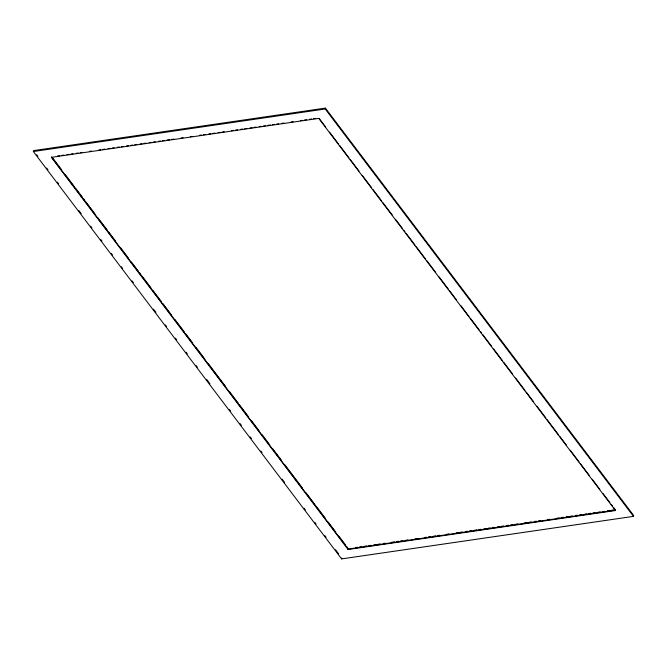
<?xml version="1.0" encoding="UTF-8"?>
<svg xmlns="http://www.w3.org/2000/svg" width="667" height="667" viewBox="0 0 667 667"><rect width="100%" height="100%" fill="white"/><g stroke="black" fill="none" stroke-linecap="round" stroke-linejoin="round"><path stroke-width="1" d="M33.35 151.517L33.508 150.625L325.379 108.104L633.65 515.483L633.492 516.375L341.621 558.896L33.35 151.517L325.229 108.988L633.492 516.375M325.229 108.988L325.379 108.104M341.621 558.896L341.771 558.012M348.107 549.5L51.367 157.345L318.734 118.392L615.483 510.538L348.107 549.5L348.266 548.607L347.007 546.948M57.612 156.003L59.671 155.703M61.723 155.403L63.782 155.103M66.867 154.652L68.926 154.352M70.977 154.052L73.036 153.752M76.121 153.31L78.181 153.01M80.24 152.71L82.291 152.41M89.495 151.359L91.546 151.059M98.749 150.008L100.8 149.708M102.86 149.408L104.919 149.108M108.004 148.658L110.055 148.366M112.114 148.066L114.174 147.766M117.259 147.315L119.31 147.015M121.369 146.715L123.428 146.415M126.513 145.965L128.573 145.664M130.624 145.364L132.683 145.064M134.742 144.764L136.793 144.464M139.878 144.014L141.938 143.713M143.997 143.422L146.048 143.122M149.133 142.671L151.192 142.371M153.252 142.071L155.303 141.771M158.387 141.321L160.447 141.02M162.506 140.72L164.557 140.42M166.617 140.12L169.701 139.67M171.761 139.37L173.812 139.07M181.015 138.027L183.066 137.727M190.27 136.677L192.329 136.376M199.525 135.326L201.584 135.026M203.635 134.726L205.694 134.426M208.779 133.975L210.839 133.675M212.89 133.383L214.949 133.083M218.034 132.633L220.093 132.333M222.144 132.033L224.204 131.732M231.399 130.682L233.458 130.382M235.518 130.082L237.569 129.782M240.654 129.331L242.713 129.031M244.772 128.731L246.832 128.431M249.917 127.989L251.968 127.689M254.027 127.389L256.086 127.089M259.171 126.638L261.222 126.338M263.282 126.038L265.341 125.738M267.392 125.438L270.477 124.987M272.536 124.687L274.596 124.387M276.647 124.087L278.706 123.787M281.791 123.345L283.85 123.045M291.045 121.994L293.105 121.694M300.3 120.644L302.359 120.343M304.419 120.043L306.47 119.743M309.555 119.293L311.614 118.993M313.673 118.693L315.724 118.392M355.461 547.557L357.52 547.257M359.58 546.957L361.631 546.665M364.716 546.215L366.775 545.914M368.834 545.614L370.885 545.314M373.979 544.864L376.03 544.564M378.089 544.264L380.148 543.964M383.233 543.513L385.284 543.213M391.454 542.313L394.539 541.862M396.598 541.571L398.658 541.271M400.709 540.97L402.768 540.67M405.853 540.22L407.912 539.92M415.107 538.869L417.167 538.569M424.362 537.519L426.421 537.218M428.472 536.918L430.532 536.627M433.617 536.176L435.676 535.876M437.735 535.576L439.786 535.276M446.99 534.225L449.041 533.925M456.245 532.875L458.296 532.574M460.355 532.274L462.414 531.974M465.499 531.532L467.55 531.232M469.61 530.932L471.669 530.632M474.754 530.182L476.805 529.881M478.864 529.581L480.924 529.281M484.009 528.831L486.06 528.531M488.119 528.231L490.178 527.931M492.238 527.63L494.289 527.33M497.374 526.88L499.433 526.588M501.492 526.288L503.543 525.988M506.628 525.538L508.688 525.237M510.747 524.937L512.798 524.637M515.883 524.187L517.942 523.887M524.112 522.986L527.197 522.536M529.256 522.236L531.307 521.936M534.392 521.494L536.451 521.194M538.511 520.894L540.562 520.593M547.765 519.543L549.825 519.243M557.02 518.192L559.079 517.892M561.13 517.592L563.19 517.292M566.275 516.842L568.334 516.55M570.385 516.25L572.444 515.95M575.529 515.499L577.589 515.199M579.64 514.899L581.699 514.599M584.784 514.149L586.843 513.848M588.894 513.548L590.954 513.248M593.013 512.948L595.064 512.648M598.149 512.198L600.208 511.897M602.268 511.606L604.327 511.306M607.412 510.855L609.463 510.555M611.522 510.255L613.582 509.955M319.443 118.776L325.729 127.089M329.498 132.074L338.302 143.705M339.561 145.364L348.991 157.829M350.25 159.488L359.046 171.119M362.189 175.271L371.619 187.735M372.878 189.395L381.682 201.034M382.941 202.693L392.371 215.158M395.514 219.31L402.426 228.447M403.685 230.107L404.944 231.774M406.203 233.433L414.999 245.064M416.258 246.723L425.688 259.188M426.947 260.847L435.751 272.478M438.894 276.638L448.324 289.094M449.583 290.762L456.495 299.9M460.897 305.711L469.068 316.517M470.327 318.176L479.131 329.806M480.39 331.474L481.641 333.133M482.9 334.792L491.704 346.423M493.588 348.916L502.393 360.547M503.652 362.214L512.448 373.845M515.591 377.997L525.021 390.462M526.28 392.121L533.2 401.259M536.968 406.245L545.773 417.875M547.032 419.535L558.346 434.492M559.605 436.151L566.516 445.298M570.293 450.275L579.089 461.914M580.348 463.573L589.153 475.204M592.296 479.356L599.841 489.328M602.985 493.48L609.896 502.618M611.155 504.285L612.414 505.945M613.673 507.604L615.558 510.097L348.191 549.049L51.442 156.903M52.776 158.121L61.581 169.751M65.349 174.737L74.154 186.368M75.413 188.027L82.324 197.165M83.583 198.833L84.842 200.492M86.101 202.151L94.897 213.782M98.041 217.942L107.47 230.398M108.729 232.066L115.649 241.204M120.677 247.849L128.222 257.821M131.366 261.973L138.277 271.11M139.536 272.77L140.795 274.437M142.054 276.096L150.859 287.727M152.743 290.22L161.539 301.851M162.798 303.518L171.602 315.149M174.746 319.301L184.175 331.766M185.434 333.425L192.346 342.563M196.123 347.549L204.919 359.18M208.062 363.332L225.671 386.593M229.44 391.579L238.244 403.21M239.503 404.877L248.299 416.508M251.442 420.66L258.988 430.632M262.131 434.784L269.051 443.922M272.82 448.908L281.624 460.538M284.767 464.699L302.368 487.961M306.145 492.946L314.941 504.577M316.2 506.236L325.004 517.867M328.147 522.019L335.693 531.991M338.836 536.143L345.748 545.289M36.643 154.777L37.902 156.437M46.69 168.051L47.949 169.71M57.362 182.158L58.621 183.817M78.706 210.363L81.224 213.682M90.637 226.13L91.896 227.789M100.684 239.403L101.943 241.062M111.356 253.51L112.615 255.169M121.402 266.783L122.661 268.442M132.074 280.89L133.333 282.55M153.418 309.096L155.936 312.423M165.349 324.862L166.608 326.522M175.396 338.136L176.655 339.795M186.068 352.243L187.327 353.902M196.115 365.516L197.374 367.175M206.787 379.623L209.93 383.775M229.39 409.496L230.649 411.155M240.062 423.595L241.321 425.254M250.108 436.877L251.367 438.536M260.78 450.975L262.039 452.635M282.133 479.189L284.642 482.508M304.102 508.229L305.361 509.888M314.774 522.328L316.033 523.987M324.821 535.609L326.08 537.269M335.493 549.708L338.636 553.86"/></g></svg>
